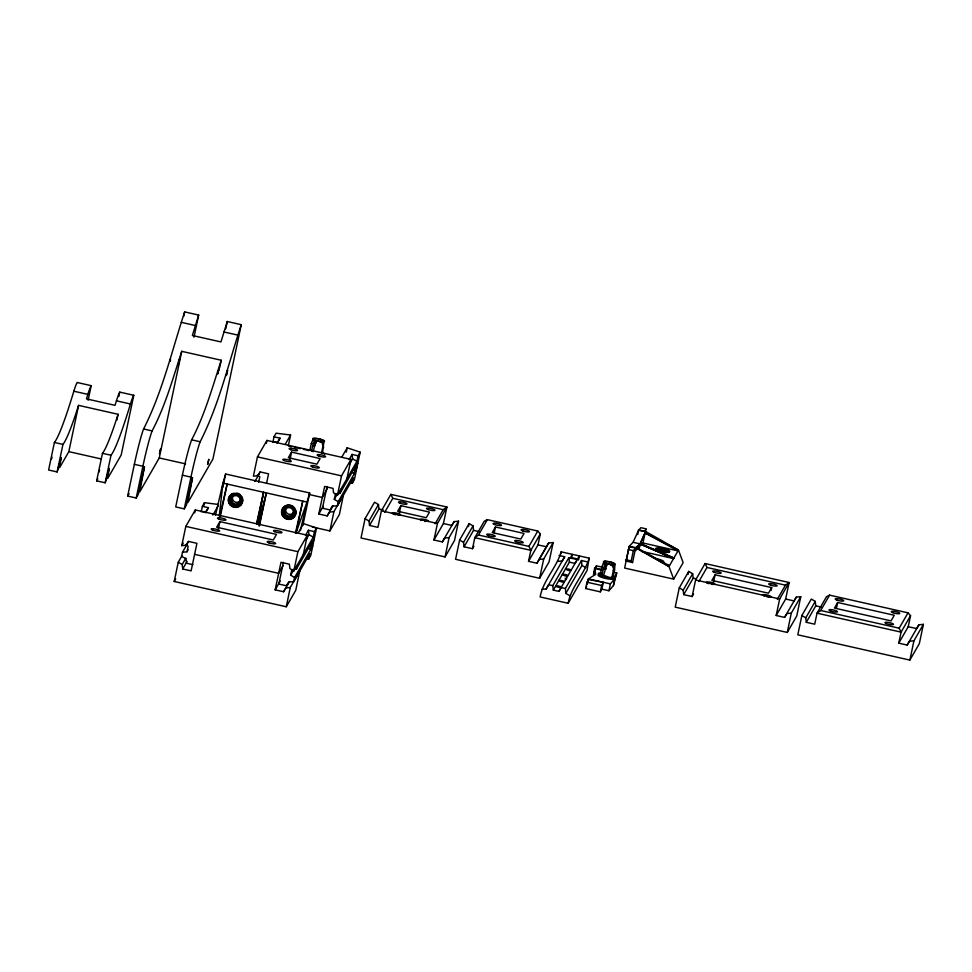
<?xml version="1.0" encoding="UTF-8"?>
<svg xmlns="http://www.w3.org/2000/svg" width="972" height="972" viewBox="0 0 972 972"><rect width="100%" height="100%" fill="white"/><g stroke="black" fill="none" stroke-linecap="round" stroke-linejoin="round"><path stroke-width="1.46" d="M632.565 562.533L631.18 560.929L633.355 550.65L635.603 548.123L629.151 546.665L626.114 561.075L632.565 562.533L635.652 547.844L640.086 543.87L645.687 531.514L678.468 550.067L683.146 562.654L673.681 579.118L624.644 568.061L629.212 546.398L633.076 542.291L638.689 529.934L645.687 531.514L640.086 543.87L636.563 547.771L635.955 550.638M322.558 453.037L323.883 441.701A6.051 1.264 11.9 0 0 322.704 439.915L322.084 439.927A5.127 1.069 11.9 0 1 323.093 441.446L323.883 441.701M321.489 453.146L322.643 447.642L322.983 441.798L322.327 441.531A5.127 1.069 11.9 0 1 316.301 440.535L313.02 451.749M611.898 577.502L613.344 570.613L613.684 564.768L613.028 564.501A5.127 1.069 11.9 0 1 607.002 563.505L603.43 576.104A7.193 1.507 11.9 0 0 611.898 577.502L612.968 577.38L614.426 570.503L614.583 564.671A6.051 1.264 11.9 0 0 613.405 562.885L611.935 565.668M217.777 373.831L219.028 368.534L218.736 370.624M314.563 442.868L314.989 438.554L314.333 438.287A6.051 1.264 11.9 0 1 321.44 439.466L321.137 442.163M605.264 565.838L605.69 561.524L605.034 561.257L604.037 563.845M310.117 449.088L311.283 443.572L313.434 438.384L314.235 438.639A5.127 1.069 11.9 0 0 315.232 440.158L314.624 445.65L312.68 445.711L311.526 451.215M604.134 561.354A6.051 1.264 11.9 0 0 605.313 563.153L603.381 568.681L604.888 569.215L606.224 568.936L605.325 568.62L605.933 563.128A5.127 1.069 11.9 0 1 604.936 561.609L604.134 561.354L601.984 566.542L600.526 573.431A7.193 1.507 11.9 0 0 601.935 575.57L603.43 576.104M219.247 515.986L222.94 483.096L225.65 474.02L309.704 492.986L302.936 525.123M611.838 565.133L612.141 562.436A6.051 1.264 11.9 0 0 605.034 561.257M315.912 443.244L316.301 440.535M606.613 566.226L607.002 563.505M293.046 570.212L292.961 571.172L293.423 569.92M560.905 553.639L561.16 551.829L589.178 558.147L587.064 570.382L568.146 603.272L540.128 596.942C543.141 580.381 556.494 567.77 561.16 551.829M320.979 442.187L321.027 439.551A5.127 1.069 11.9 0 0 314.989 438.554M336.786 493.764L336.591 495.343L337.053 494.092M257.762 523.981L263.57 492.269L256.499 523.738M99.132 471.979L99.569 469.998M286.278 606.771L290.288 587.477L299.753 571.014L295.755 590.308L286.278 606.771L174.207 581.475L178.265 562.193L181.91 555.863M329.909 530.943L333.918 511.649L343.383 495.185L339.386 514.48L329.909 530.943L312.219 526.946M443.426 523.543L446.913 507.02L390.878 494.371L381.401 510.822L377.926 527.359L369.518 525.451L378.995 509L378.46 504.541L374.548 502.22L365.071 518.683L361.013 537.966L445.067 556.932L449.076 537.638L458.541 521.186L454.106 521.624L451.834 525.439L443.426 523.543L433.962 540.007L442.369 541.902L444.641 538.087L449.076 537.638M458.541 521.186L454.544 540.468L445.067 556.932M693.583 593.989L692.125 596.529L683.717 594.621L693.194 578.17L692.659 573.711L688.747 571.39L679.27 587.853L675.212 607.135L787.284 632.432L791.293 613.138L800.758 596.674L796.323 597.112L794.051 600.927L785.655 599.031L776.178 615.495L784.586 617.39L786.858 613.575L791.293 613.138M800.758 596.674L796.761 615.969L787.284 632.432M88.124 400.221L91.198 385.665L77.189 382.494A41.079 2.734 -77.3 0 0 73.848 391.218A215.189 14.313 -77.3 0 1 54.408 442.467L48.6 470.011L57.141 471.942L61.224 457.52L59.584 467.702L68.83 451.64L78.574 405.373L118.086 414.291L116.859 420.074M57.141 471.942L62.949 444.398A215.189 14.313 -77.3 0 0 77.505 408.738L78.574 405.373M91.198 385.665A41.079 2.734 -77.3 0 0 87.857 394.377L86.472 398.885L115.048 405.336L116.433 400.829A41.079 2.734 -77.3 0 1 119.775 392.117L133.784 395.276L121.196 454.981L107.637 478.552L109.277 468.37L105.195 482.792L96.653 480.861L102.461 453.317A215.189 14.313 -77.3 0 0 117.005 417.656L118.086 414.291M118.851 396.479L119.775 392.117M105.195 482.792L111.002 455.248A215.189 14.313 -77.3 0 0 130.442 403.988A41.079 2.734 -77.3 0 1 133.784 395.276M219.672 367.647L221.227 360.248L181.728 351.329L159.262 457.946L139.786 491.796L144.488 466.718L138.316 494.335L136.202 498.004L127.66 496.072L134.355 464.337A32.659 2.175 -77.3 0 1 143.577 428.98C162.421 391.995 171.752 351.147 184.656 311.903L198.665 315.062L193.999 337.199M136.202 498.004L142.896 466.268A32.659 2.175 -77.3 0 1 152.118 430.9C165.386 405.81 172.955 378.193 181.728 351.329M183.732 316.337L184.656 311.903M221.227 360.248C212.455 387.111 204.885 414.728 191.63 439.818A32.659 2.175 -77.3 0 0 182.396 475.187L175.713 506.922L184.255 508.854L186.369 505.173L192.541 477.556L187.839 502.633L212.953 458.978L241.263 324.684L227.254 321.513L220.948 341.937L192.371 335.486L198.665 315.062M184.255 508.854L190.949 477.118A32.659 2.175 -77.3 0 1 200.171 441.75C219.016 404.777 228.347 363.917 241.263 324.684M225.698 328.901L227.254 321.513M185.822 558.195L182.177 564.525L182.712 568.972L191.12 570.868L196.927 543.324L188.519 541.428L186.247 545.243L181.752 545.669L185.81 526.387L195.287 509.936L307.359 535.22L303.3 554.502M186.903 544.587L182.505 552.218L181.63 556.349L185.968 558.766L186.503 563.213L192.918 564.659M194.667 512.9L195.287 509.936M182.505 552.218L187.001 551.78L188.155 546.276L185.555 544.721M201.216 511.831L202.383 506.327L204.472 502.694L217.582 504.347M203.865 505.586L204.472 502.694M222.88 487.166L225.65 474.02M220.194 517.043L227.144 484.044L219.745 516.096M218.372 528.865L219.903 521.624L276.498 534.393L273.278 539.995L216.683 527.225L219.903 521.624M346.931 478.674L350.989 459.392L266.935 440.425L257.459 456.889L253.4 476.171L257.896 475.733L260.168 471.918L268.576 473.826L266.535 483.461M266.316 443.39L266.935 440.425M258.649 482.282L259.816 476.778L257.203 475.223M274.031 436.817L272.865 442.333L277.785 441.993L280.058 438.178L274.031 436.817L276.121 433.184L290.579 435.019L288.441 445.164M256.912 523.823L263.57 492.269M259.415 525.888L266.364 492.901L258.09 524.054M290.021 459.367L291.551 452.114L320.128 458.565L316.908 464.166L288.332 457.715L291.551 452.114M290.288 587.477L285.853 587.926L283.581 591.741L275.173 589.834L280.981 562.302L289.377 564.197L289.911 568.644L293.823 570.965L313.3 537.127L314.454 531.623L316.544 527.99L303.543 523.629L298.246 532.826M283.399 562.302L278.818 584.051L286.521 585.788L288.793 581.973L293.714 581.645L309.813 553.651L308.646 559.167L306.241 558.621M296.448 531.247L302.79 501.115L295.391 533.178M294.577 577.514L290.664 575.181L291.831 569.677L296.326 569.252L312.425 541.258L310.688 549.52L294.577 577.514L293.714 581.645M293.823 570.965L297.894 551.683L307.359 535.22M296.326 569.252L297.189 565.121M333.918 511.649L329.484 512.086L327.212 515.901L318.804 514.006L324.612 486.462L333.019 488.369L333.542 492.816L337.454 495.137L356.931 461.299L358.085 455.795L360.175 452.162L347.174 447.8L341.877 456.998M316.544 527.99L310.748 555.534L308.646 559.167M327.029 486.474L322.449 508.222L330.152 509.96L332.424 506.145L337.345 505.817L353.443 477.823L352.277 483.339L349.871 482.792M338.207 501.686L334.295 499.353L335.462 493.849L339.957 493.424L356.056 465.43L354.318 473.692L338.207 501.686L337.345 505.817M346.263 452.15L347.174 447.8M337.454 495.137L341.524 475.855L350.989 459.392M339.957 493.424L340.82 489.293M356.104 466.22L354.646 473.109L356.372 470.132M357.392 463.79L356.056 470.12L354.403 472.987M360.175 452.162L354.379 479.706L352.277 483.339M399.37 512.9L400.901 505.647L429.478 512.098L426.258 517.699L397.682 511.248L400.901 505.647M433.962 540.007L437.436 523.471L446.913 507.02L443.22 509.68L435.116 523.762M459.635 540.031L455.576 559.301L539.63 578.279L549.095 561.816L553.165 542.534L548.67 542.959L536.933 563.238L528.525 561.342L530.846 550.322L540.311 533.871L537.783 531.028L487.349 519.643L484.275 521.223L474.81 537.674L472.489 548.694L464.081 546.799L463.547 542.352L473.024 525.888L469.112 523.568L459.635 540.031L463.547 542.352M468.48 526.532L469.112 523.568M494.238 532.79L495.465 526.994L524.042 533.446L520.822 539.047L492.245 532.595L495.465 526.994M528.525 561.342L537.99 544.879L540.311 533.871M539.63 578.279L543.688 558.997L553.165 542.534M571.475 558.475L572.338 554.429L570.613 557.406L577.623 558.985L579.336 556.008L578.486 560.054M568.146 603.272C571.159 586.699 584.524 574.088 589.178 558.147M600.307 591.851L601.644 585.509L603.187 582.823L601.85 589.154L600.307 591.851L585.642 588.534L586.979 582.204L588.522 579.519L587.987 582.046M587.173 584.524L588.364 578.899L595.715 574.367L594.67 567.927L602.02 569.58M594.67 567.927L593.503 574.877M593.77 573.614L596.383 565.85L602.251 567.174M595.848 568.389L596.383 565.85M601.935 575.57L603.381 568.681L605.325 568.62M603.588 582.337L588.242 579.446M601.85 589.154L608.946 590.757L610.392 583.88L614.863 578.68L616.71 572.897L613.769 572.241M608.946 590.757L613.417 585.569L614.863 578.68M616.71 572.897L613.417 585.569M637.717 534.527L638.689 529.934M638.835 549.338L639.965 543.943L673.572 558.572L641.471 551.318M639.151 548.779L639.989 544.794M640.269 543.457L673.888 558.013L666.598 556.373M645.299 531.757L645.918 528.817L640.876 527.675L638.628 530.202L645.068 531.66L645.918 528.817M641.605 545.353L642.966 542.984L645.08 532.96L678.468 550.067L668.991 566.518L673.681 579.118M688.115 574.355L688.747 571.39M692.125 596.529L695.6 579.992L705.077 563.541L789.13 582.507L785.655 599.031M713.569 582.07L715.1 574.817L771.695 587.598L771.088 590.49M776.178 615.495L779.666 598.971L789.13 582.507L785.437 585.18L777.333 599.262M908.225 626.697L910.557 615.677L908.018 612.846L829.566 595.143L826.492 596.711L817.027 613.174L814.706 624.194L806.298 622.299L815.763 605.835L815.241 601.389L811.328 599.056L801.851 615.519L797.793 634.801L909.865 660.097L919.342 643.634L923.4 624.352L918.904 624.777L916.632 628.592L908.225 626.697L898.76 643.16L907.168 645.056L909.44 641.241L913.923 640.815L923.4 624.352M836.455 608.29L837.682 602.494L894.276 615.264L891.057 620.865L834.462 608.083L837.682 602.494M898.76 643.16L901.08 632.14L910.557 615.677M909.865 660.097L913.923 640.815M170.039 361.001L170.525 358.96M258.989 525.803L266.364 492.901M215.48 515.257L222.94 483.096L306.994 502.062L309.704 492.986M300.384 530.603L306.994 502.062L295.901 533.288M170.367 361.183L170.525 360.49M51.516 459.149L52.038 457.241M320.25 442.345L321.027 439.551M610.951 565.315L612.141 562.436M218.25 372.677L217.971 373.625M313.434 438.384A6.051 1.264 11.9 0 0 314.612 440.17L312.68 445.711L314.187 446.245M322.145 444.083L323.093 441.446M612.846 567.065L613.794 564.416A5.127 1.069 11.9 0 0 612.785 562.897M541.72 589.372L546.215 588.947L548.572 584.719L552.776 585.666L553.311 590.113L558.912 591.377L561.184 587.562L565.388 588.51L565.826 593.37L569.738 595.69M559.07 555.462L564.671 556.725L562.314 560.953L557.831 561.391M96.653 480.861L97.808 478.844M127.66 496.072L129.069 493.63M181.752 545.669L183.21 543.141M186.247 545.243L188.434 541.44M205.481 512.779L208.409 507.688L202.383 506.327M187.001 551.78L188.155 549.775M174.207 581.475L175.665 578.947M212.88 515.051L218.178 505.841M182.712 568.972L187.086 561.366M257.896 475.733L260.083 471.942M254.883 481.432L258.552 475.077M277.129 443.268L280.058 438.178M285.282 444.228L290.579 435.019M283.022 565.716L278.66 573.31L194.594 554.344M327.382 488.624L322.291 497.482L309.011 494.493M305.5 535.353L308.428 530.262L314.454 531.623M349.13 459.525L352.058 454.434L358.085 455.795M275.173 589.834L280.276 580.977M318.804 514.006L323.178 506.412M306.034 539.8L308.962 534.709L308.428 530.262M349.665 463.972L352.593 458.881L352.058 454.434M290.664 575.181L293.082 570.989M334.295 499.353L336.713 495.161M286.521 585.788L287.991 583.249M330.152 509.96L331.622 507.42M283.581 591.741L289.498 581.584M327.212 515.901L333.129 505.756M314.187 539.071L312.474 542.048L311.016 548.937L312.729 545.96M355.74 466.657L357.817 463.243M369.518 525.451L368.983 521.004L378.46 504.541M384.681 512.39L392.785 498.296L390.878 494.371M442.369 541.902L454.106 521.624M464.081 546.799L473.546 530.335L473.024 525.888M478.503 535.013L528.938 546.385L530.846 550.322L474.81 537.674L478.503 535.013L487.349 519.643M472.489 548.694L473.947 546.167M528.938 546.385L537.783 531.028M536.933 563.238L548.67 542.959M546.215 588.947L564.671 556.725M552.776 585.666L568.875 557.673L577.283 559.568L558.912 591.377M553.311 590.113L569.41 562.12L568.875 557.673M565.388 588.51L581.487 560.528L587.088 561.792M565.826 593.37L581.936 565.388L581.487 560.528M585.642 588.534L586.675 586.748M683.717 594.621L683.182 590.174L692.659 573.711M698.88 581.56L706.984 567.466L705.077 563.541M715.1 574.817L711.881 580.418L768.475 593.187L771.695 587.598M784.586 617.39L796.323 597.112M806.298 622.299L805.764 617.84L815.241 601.389M820.72 610.501L899.173 628.204L901.08 632.14L817.027 613.174L820.72 610.501L829.566 595.143M899.173 628.204L908.018 612.846M907.168 645.056L918.904 624.777M208.409 507.688L206.137 511.503L202.443 511.746M576.53 560.844L575.011 563.383L569.41 562.12M639.965 543.943L636.563 547.771L629.212 546.398M311.283 443.572L312.352 443.463M322.643 447.642L323.712 447.521M613.344 570.613L614.426 570.503L614.583 564.671L613.794 564.416M539.205 559.422L543.688 558.997M314.612 440.17L315.232 440.158M605.313 563.153L605.933 563.128M565.169 578.194L566.603 578.437M288.538 446.099L291.503 446.743M294.467 447.375L300.397 448.651M303.361 449.295L309.29 450.571M181.327 322.34L195.336 325.511M223.912 331.962L237.921 335.121M73.848 391.218L87.857 394.377M116.433 400.829L130.442 403.988M143.577 428.98L152.118 430.9M191.63 439.818L200.171 441.75M642.966 542.984L677.994 550.881L645.08 532.96M257.459 456.889L341.524 475.855M633.076 542.291L640.086 543.87L673.888 558.013M628.301 549.52L633.355 550.65M706.984 567.466L785.437 585.18M392.785 498.296L443.22 509.68M666.549 565.048L669.465 565.704L636.563 547.771L668.991 566.518L635.652 547.844M626.138 559.799L631.18 560.929M693.194 578.17L695.988 578.802M815.763 605.835L821.376 607.099M159.262 457.946L185.591 463.887M695.6 579.992L779.666 598.971M378.995 509L383.187 509.948M473.546 530.335L479.16 531.599M537.99 544.879L546.398 546.774M381.401 510.822L437.436 523.471M54.408 442.467L62.949 444.398M102.461 453.317L111.002 455.248M134.355 464.337L142.896 466.268M182.396 475.187L190.949 477.118M594.84 568.535L602.166 570.2M68.83 451.64L101.015 458.906M588.364 578.899L610.392 583.88M586.979 582.204L601.644 585.509M185.81 526.387L297.894 551.683M565.267 579.348L565.971 579.531M603.588 576.882L604.475 577.198M640.086 543.87L673.572 558.572M352.593 458.881L356.931 461.299M308.962 534.709L313.3 537.127M801.851 615.519L805.764 617.84M679.27 587.853L683.182 590.174M581.936 565.388L585.849 567.709M351.706 472.149L354.318 473.692M365.071 518.683L368.983 521.004M308.075 547.977L310.688 549.52M178.265 562.193L182.177 564.525M240.57 500.094A4.313 4.216 29.9 0 1 234.337 501.637A4.313 4.216 29.9 0 1 233.474 495.295M294.151 511.114A4.313 4.216 29.9 0 1 288.538 514.139A4.313 4.216 29.9 0 1 286.108 508.186M239.525 495.611A5.771 5.625 29.9 0 1 238.966 504.565A5.771 5.625 29.9 0 1 230.34 501.516A5.771 5.625 29.9 0 1 235.37 494.141M236.864 494.262A5.771 5.625 29.9 0 1 238.286 494.76M294.443 510.154A5.771 5.625 29.9 0 1 288.332 517.42A5.771 5.625 29.9 0 1 284.116 508.733A5.771 5.625 29.9 0 1 293.787 508.806M241.566 496.242A7.217 7.047 29.9 0 1 239.076 506.351A7.217 7.047 29.9 0 1 229.04 502.803A7.217 7.047 29.9 0 1 233.28 493.314M236.986 493.144A7.217 7.047 29.9 0 1 240.315 494.821M295.658 510.008A7.217 7.047 29.9 0 1 288.004 519.109A7.217 7.047 29.9 0 1 282.731 508.235A7.217 7.047 29.9 0 1 294.844 508.32M322.983 441.798A6.051 1.264 11.9 0 1 315.876 440.62M307.638 450.534A8.639 1.81 11.9 0 1 309.242 449.975M322.655 452.612A8.639 1.81 11.9 0 1 323.798 453.256M324.417 453.839A8.639 1.81 11.9 0 1 324.454 454.337M659.466 551.416A4.313 0.899 11.9 0 1 661.47 551.622M663.645 552.108A4.313 0.899 11.9 0 1 664.617 552.424M659.818 551.075A5.771 1.215 11.9 0 1 666.525 552.776M657.279 550.76A5.771 1.215 11.9 0 1 661.531 549.897A5.771 1.215 11.9 0 1 668.056 552.546M655.663 558.608A7.217 1.519 11.9 0 1 662.783 560.759A7.217 1.519 11.9 0 1 662.418 562.411M655.821 549.423A7.217 1.519 11.9 0 1 663.147 549.897A7.217 1.519 11.9 0 1 669.416 552.448M661.968 561.865A7.217 1.519 11.9 0 1 662.916 562.411M706.705 582.738A4.313 0.899 11.9 0 1 709.341 582.034A4.313 0.899 11.9 0 1 714.736 583.795A4.313 0.899 11.9 0 1 711.164 584.196M708.989 583.698A4.313 0.899 11.9 0 1 707.252 583.054M762.631 595.301A4.313 0.899 11.9 0 1 765.669 594.718A4.313 0.899 11.9 0 1 770.832 596.529A4.313 0.899 11.9 0 1 766.896 596.796M764.757 596.261A4.313 0.899 11.9 0 1 763.846 595.945M614.826 578.194A8.639 1.81 11.9 0 1 606.613 578.668A8.639 1.81 11.9 0 1 598.047 574.889M613.684 564.768A6.051 1.264 11.9 0 1 606.577 563.59M605.69 561.524A5.127 1.069 11.9 0 1 611.728 562.521M606.893 576.36A4.289 0.899 11.9 0 1 604.766 575.825M603.175 575.181A4.289 0.899 11.9 0 1 602.725 574.865M612.737 575.801A7.193 1.507 11.9 0 1 612.968 577.38M613.356 575.582A8.639 1.81 11.9 0 1 612.02 577.915A8.639 1.81 11.9 0 1 600.137 575.23A8.639 1.81 11.9 0 1 601.474 572.909M392.506 513.568A4.313 0.899 11.9 0 1 394.79 512.827A4.313 0.899 11.9 0 1 400.318 514.431A4.313 0.899 11.9 0 1 398.034 515.184M395.859 514.808A4.313 0.899 11.9 0 1 393.053 513.884M421.629 520.445A4.313 0.899 11.9 0 1 421.034 519.084A4.313 0.899 11.9 0 1 426.647 519.984A4.313 0.899 11.9 0 1 428.215 521.502M425.772 521.466A4.313 0.899 11.9 0 1 424.679 521.296M159.542 453.584L160.708 448.639L159.542 453.584M178.289 364.622L179.528 359.616L178.289 364.622M207.595 464.434L208.822 459.416L207.595 464.434M226.342 375.471L227.57 370.454L226.342 375.471M312.024 542.898L310.979 547.856L313.203 540.857L312.024 542.898M565.643 568.863C569.604 572.654 574.452 568.924 565.643 568.863M562.484 574.355C566.445 578.133 571.293 574.416 562.484 574.355M559.009 580.381C562.97 584.172 567.818 580.442 559.009 580.381M561.33 587.27L561.16 587.392A2.904 0.608 11.9 0 1 556.616 586.724A2.904 0.608 11.9 0 1 557.138 585.812A2.904 0.608 11.9 0 1 561.318 587.1L561.33 587.27M231.701 501.09A4.313 4.216 29.9 0 0 239.003 502.646A4.313 4.216 29.9 0 0 236.585 495.659A4.313 4.216 29.9 0 0 231.701 501.09M284.918 513.058A4.313 4.216 29.9 0 0 292.208 514.698A4.313 4.216 29.9 0 0 289.875 507.676A4.313 4.216 29.9 0 0 284.918 513.058M230.182 501.795A5.771 5.625 29.9 0 0 239.926 503.885A5.771 5.625 29.9 0 0 236.706 494.541A5.771 5.625 29.9 0 0 230.182 501.795M283.399 513.751A5.771 5.625 29.9 0 0 293.119 515.95A5.771 5.625 29.9 0 0 290.008 506.57A5.771 5.625 29.9 0 0 283.399 513.751M228.663 502.5A7.217 7.047 29.9 0 0 240.862 505.112A7.217 7.047 29.9 0 0 236.828 493.424A7.217 7.047 29.9 0 0 228.663 502.5M281.868 514.443A7.217 7.047 29.9 0 0 294.042 517.189A7.217 7.047 29.9 0 0 290.142 505.452A7.217 7.047 29.9 0 0 281.868 514.443M268.94 542.862A4.313 0.899 11.9 0 0 275.647 543.567A4.313 0.899 11.9 0 0 269.754 541.428A4.313 0.899 11.9 0 0 268.94 542.862M219.283 519.255A4.313 0.899 11.9 0 0 225.941 519.935A4.313 0.899 11.9 0 0 219.964 517.797A4.313 0.899 11.9 0 0 219.283 519.255M274.712 531.672A4.313 0.899 11.9 0 0 281.819 532.717A4.313 0.899 11.9 0 0 276.765 530.542A4.313 0.899 11.9 0 0 274.712 531.672M212.674 530.129A4.313 0.899 11.9 0 0 219.575 530.979A4.313 0.899 11.9 0 0 213.998 528.817A4.313 0.899 11.9 0 0 212.674 530.129M658.591 550.334A7.217 1.519 11.9 0 0 669.757 551.489A7.217 1.519 11.9 0 0 659.818 547.929A7.217 1.519 11.9 0 0 658.591 550.334M830.683 611.072A4.313 0.899 11.9 0 0 837.39 611.789A4.313 0.899 11.9 0 0 831.497 609.651A4.313 0.899 11.9 0 0 830.683 611.072M886.112 623.489A4.313 0.899 11.9 0 0 893.268 624.571A4.313 0.899 11.9 0 0 888.311 622.396A4.313 0.899 11.9 0 0 886.112 623.489M892.964 612.725A4.313 0.899 11.9 0 0 899.732 613.478A4.313 0.899 11.9 0 0 893.924 611.327A4.313 0.899 11.9 0 0 892.964 612.725M836.698 599.991A4.313 0.899 11.9 0 0 843.647 600.878A4.313 0.899 11.9 0 0 838.168 598.716A4.313 0.899 11.9 0 0 836.698 599.991M713.812 572.192A4.313 0.899 11.9 0 0 720.957 573.286A4.313 0.899 11.9 0 0 716.012 571.111A4.313 0.899 11.9 0 0 713.812 572.192M770.456 585.083A4.313 0.899 11.9 0 0 777.163 585.788A4.313 0.899 11.9 0 0 771.27 583.662A4.313 0.899 11.9 0 0 770.456 585.083M488.466 535.584A4.313 0.899 11.9 0 0 495.173 536.289A4.313 0.899 11.9 0 0 489.281 534.15A4.313 0.899 11.9 0 0 488.466 535.584M515.877 541.671A4.313 0.899 11.9 0 0 523.033 542.753A4.313 0.899 11.9 0 0 518.076 540.578A4.313 0.899 11.9 0 0 515.877 541.671M522.729 530.906A4.313 0.899 11.9 0 0 529.497 531.66A4.313 0.899 11.9 0 0 523.689 529.509A4.313 0.899 11.9 0 0 522.729 530.906M494.481 524.491A4.313 0.899 11.9 0 0 501.43 525.39A4.313 0.899 11.9 0 0 495.951 523.228A4.313 0.899 11.9 0 0 494.481 524.491M399.613 503.022A4.313 0.899 11.9 0 0 406.758 504.116A4.313 0.899 11.9 0 0 401.813 501.941A4.313 0.899 11.9 0 0 399.613 503.022M428.239 509.583A4.313 0.899 11.9 0 0 434.946 510.3A4.313 0.899 11.9 0 0 429.053 508.162A4.313 0.899 11.9 0 0 428.239 509.583M290.859 449.732A4.313 0.899 11.9 0 0 297.578 450.437A4.313 0.899 11.9 0 0 291.685 448.311A4.313 0.899 11.9 0 0 290.859 449.732M312.632 467.058A4.313 0.899 11.9 0 0 319.29 467.726A4.313 0.899 11.9 0 0 313.312 465.6A4.313 0.899 11.9 0 0 312.632 467.058M284.006 460.497A4.313 0.899 11.9 0 0 291.126 461.542A4.313 0.899 11.9 0 0 286.06 459.367A4.313 0.899 11.9 0 0 284.006 460.497M318.646 455.965A4.313 0.899 11.9 0 0 325.559 456.816A4.313 0.899 11.9 0 0 319.982 454.665A4.313 0.899 11.9 0 0 318.646 455.965"/></g></svg>
